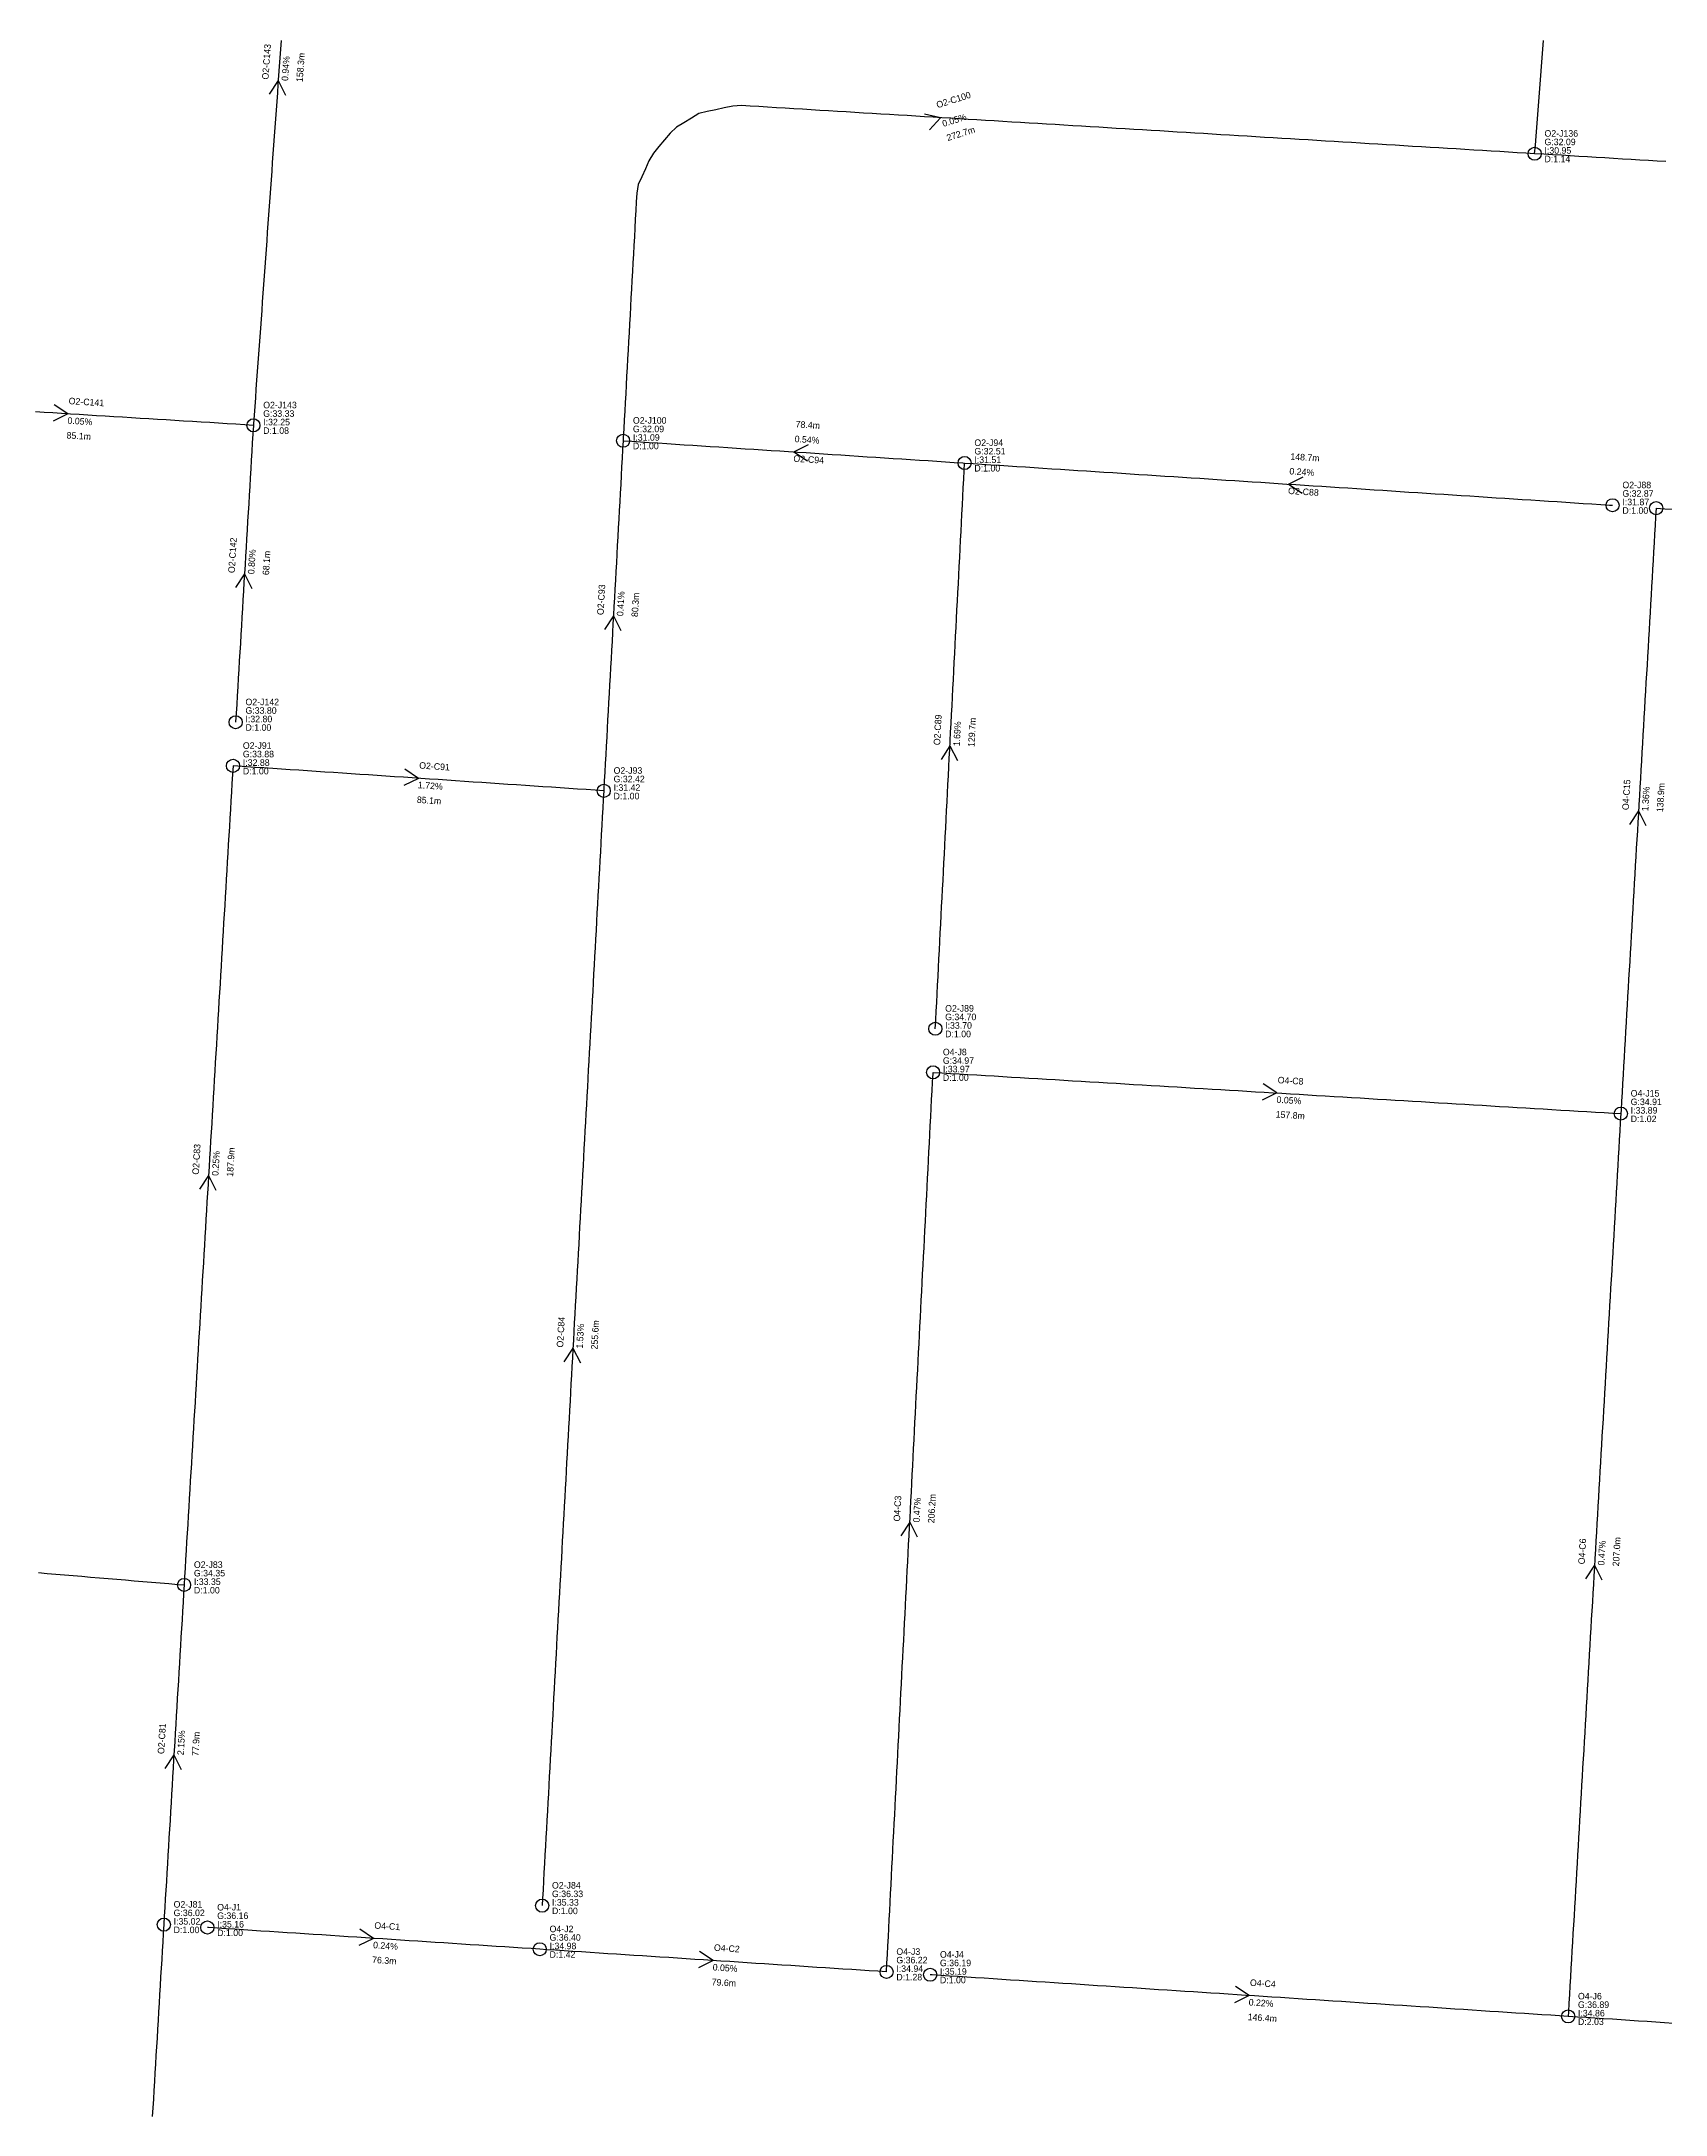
# Model space of a CAD drawing. Header units: metres. Extents: x 607160 to 610559, y 2613470 to 2618337.
# Drawn here: x 608135.9 to 608507.8, y 2615690.4 to 2616165 of the extents above; entities that cross this region are included whole.
import ezdxf

# ---------------------------------------------------------------- set-up
doc = ezdxf.new("R2010")
doc.units = ezdxf.units.M
for name, color, linetype in [('SW-DRAIN-LABELS', 3, 'Continuous'), ('SW-DRAIN-ORPHAN', 8, 'Continuous'), ('SW-DRAIN-SUB-02', 2, 'Continuous'), ('SW-DRAIN-SUB-04', 4, 'Continuous'), ('SW-JUNCTIONS', 7, 'Continuous')]:
    doc.layers.add(name, color=color, linetype=linetype)

msp = doc.modelspace()

# ---------------------------------------------------------------- linework, layer by layer
at = {"layer": 'SW-DRAIN-ORPHAN'}
msp.add_lwpolyline([(608509.63, 2615711.24), (608507.63, 2615711.37), (608505.64, 2615711.5), (608503.64, 2615711.64), (608501.64, 2615711.77), (608499.65, 2615711.9), (608497.65, 2615712.03), (608495.66, 2615712.16), (608493.66, 2615712.29), (608491.67, 2615712.42), (608489.67, 2615712.55), (608487.67, 2615712.68), (608485.53, 2615712.82)], dxfattribs=at)
at = {"layer": 'SW-DRAIN-SUB-02'}
for p, q in [((608190.09, 2616156.06), (608187.99, 2616152.96)), ((608190.09, 2616156.06), (608191.73, 2616152.69)), ((608341.78, 2616147.54), (608338.12, 2616148.36)), ((608341.78, 2616147.54), (608339.24, 2616144.78)), ((608141.92, 2616079.71), (608138.57, 2616078.04)), ((608141.92, 2616079.71), (608138.8, 2616081.79)), ((608308.18, 2616071.03), (608311.55, 2616072.69)), ((608308.18, 2616071.03), (608311.3, 2616068.95)), ((608421.5, 2616063.64), (608424.86, 2616065.3)), ((608421.5, 2616063.64), (608424.62, 2616061.56)), ((608182.37, 2616043.11), (608180.3, 2616039.98)), ((608182.37, 2616043.11), (608184.05, 2616039.76)), ((608266.86, 2616033.51), (608264.81, 2616030.37)), ((608266.86, 2616033.51), (608268.55, 2616030.16)), ((608343.94, 2616003.72), (608341.9, 2616000.57)), ((608343.94, 2616003.72), (608345.65, 2616000.38)), ((608222.19, 2615996.28), (608219.08, 2615998.37)), ((608222.19, 2615996.28), (608218.83, 2615994.63)), ((608174.14, 2615905.37), (608172.07, 2615902.24)), ((608174.14, 2615905.37), (608175.81, 2615902.02)), ((608257.59, 2615865.81), (608255.54, 2615862.67)), ((608257.59, 2615865.81), (608259.29, 2615862.47)), ((608166.21, 2615772.72), (608164.14, 2615769.59)), ((608166.21, 2615772.72), (608167.88, 2615769.37))]:
    msp.add_line(p, q, dxfattribs=at)
for points in [[(608190.75, 2616165.21), (608190.61, 2616163.21), (608190.46, 2616161.22), (608190.32, 2616159.23), (608190.18, 2616157.23), (608190.03, 2616155.24), (608189.89, 2616153.24), (608189.75, 2616151.25), (608189.6, 2616149.25), (608189.46, 2616147.26), (608189.31, 2616145.26), (608189.17, 2616143.27), (608189.03, 2616141.27), (608188.88, 2616139.28), (608188.74, 2616137.28), (608188.6, 2616135.29), (608188.45, 2616133.29), (608188.31, 2616131.3), (608188.16, 2616129.3), (608188.02, 2616127.31), (608187.88, 2616125.31), (608187.73, 2616123.32), (608187.59, 2616121.32), (608187.45, 2616119.33), (608187.3, 2616117.33), (608187.16, 2616115.34), (608187.01, 2616113.34), (608186.87, 2616111.35), (608186.73, 2616109.35), (608186.58, 2616107.36), (608186.44, 2616105.36), (608186.3, 2616103.37), (608186.15, 2616101.38), (608186.01, 2616099.38), (608185.86, 2616097.39), (608185.72, 2616095.39), (608185.58, 2616093.4), (608185.43, 2616091.4), (608185.29, 2616089.41), (608185.14, 2616087.41), (608185, 2616085.42), (608184.86, 2616083.42), (608184.71, 2616081.43), (608184.57, 2616079.43), (608184.43, 2616077.44), (608184.4, 2616077.1)], [(608477.86, 2616139.29), (608478.02, 2616141.28), (608478.17, 2616143.28), (608478.33, 2616145.27), (608478.48, 2616147.26), (608478.63, 2616149.26), (608478.79, 2616151.25), (608478.94, 2616153.25), (608479.1, 2616155.24), (608479.25, 2616157.23), (608479.4, 2616159.23), (608479.56, 2616161.22), (608479.71, 2616163.22), (608479.87, 2616165.21)], [(608477.86, 2616139.29), (608475.87, 2616139.41), (608473.87, 2616139.53), (608471.87, 2616139.65), (608469.88, 2616139.77), (608467.88, 2616139.89), (608465.89, 2616140.01), (608463.89, 2616140.14), (608461.89, 2616140.26), (608459.9, 2616140.38), (608457.9, 2616140.5), (608455.9, 2616140.62), (608453.91, 2616140.74), (608451.91, 2616140.86), (608449.91, 2616140.98), (608447.92, 2616141.1), (608445.92, 2616141.23), (608443.93, 2616141.35), (608441.93, 2616141.47), (608439.93, 2616141.59), (608437.94, 2616141.71), (608435.94, 2616141.83), (608433.94, 2616141.95), (608431.95, 2616142.07), (608429.95, 2616142.19), (608427.95, 2616142.32), (608425.96, 2616142.44), (608423.96, 2616142.56), (608421.97, 2616142.68), (608419.97, 2616142.8), (608417.97, 2616142.92), (608415.98, 2616143.04), (608413.98, 2616143.16), (608411.98, 2616143.28), (608409.99, 2616143.41), (608407.99, 2616143.53), (608406, 2616143.65), (608404, 2616143.77), (608402, 2616143.89), (608400.01, 2616144.01), (608398.01, 2616144.13), (608396.01, 2616144.25), (608394.02, 2616144.37), (608392.02, 2616144.5), (608390.02, 2616144.62), (608388.03, 2616144.74), (608386.03, 2616144.86), (608384.04, 2616144.98), (608382.04, 2616145.1), (608380.04, 2616145.22), (608378.05, 2616145.34), (608376.05, 2616145.46), (608374.05, 2616145.59), (608372.06, 2616145.71), (608370.06, 2616145.83), (608368.06, 2616145.95), (608366.07, 2616146.07), (608364.07, 2616146.19), (608362.08, 2616146.31), (608360.08, 2616146.43), (608358.08, 2616146.55), (608356.09, 2616146.68), (608354.09, 2616146.8), (608352.09, 2616146.92), (608350.1, 2616147.04), (608348.1, 2616147.16), (608346.11, 2616147.28), (608344.11, 2616147.4), (608342.11, 2616147.52), (608340.12, 2616147.64), (608338.12, 2616147.77), (608336.12, 2616147.89), (608334.13, 2616148.01), (608332.13, 2616148.13), (608330.13, 2616148.25), (608328.14, 2616148.37), (608326.14, 2616148.49), (608324.15, 2616148.61), (608322.15, 2616148.73), (608320.15, 2616148.86), (608318.16, 2616148.98), (608316.16, 2616149.1), (608314.16, 2616149.22), (608312.17, 2616149.34), (608310.17, 2616149.46), (608308.18, 2616149.58), (608306.18, 2616149.7), (608304.18, 2616149.82), (608302.19, 2616149.95), (608300.19, 2616150.07), (608298.19, 2616150.19), (608296.2, 2616150.31), (608294.22, 2616150.18), (608292.26, 2616149.76), (608290.31, 2616149.34), (608288.35, 2616148.93), (608286.41, 2616148.47), (608284.71, 2616147.42), (608283, 2616146.38), (608281.29, 2616145.34), (608279.86, 2616143.98), (608278.57, 2616142.45), (608277.29, 2616140.92), (608276.01, 2616139.38), (608275, 2616137.67), (608274.18, 2616135.85), (608273.35, 2616134.03), (608272.52, 2616132.21), (608272.21, 2616130.26), (608272.1, 2616128.26), (608271.99, 2616126.27), (608271.88, 2616124.27), (608271.77, 2616122.27), (608271.66, 2616120.28), (608271.55, 2616118.28), (608271.44, 2616116.28), (608271.33, 2616114.29), (608271.22, 2616112.29), (608271.11, 2616110.29), (608270.99, 2616108.29), (608270.88, 2616106.3), (608270.77, 2616104.3), (608270.66, 2616102.3), (608270.55, 2616100.31), (608270.44, 2616098.31), (608270.33, 2616096.31), (608270.22, 2616094.32), (608270.11, 2616092.32), (608270, 2616090.32), (608269.89, 2616088.33), (608269.78, 2616086.33), (608269.67, 2616084.33), (608269.56, 2616082.33), (608269.45, 2616080.34), (608269.34, 2616078.34), (608269.23, 2616076.34), (608269.12, 2616074.35), (608269.08, 2616073.58)], [(608507.93, 2616137.47), (608505.94, 2616137.59), (608503.94, 2616137.71), (608501.94, 2616137.83), (608499.95, 2616137.95), (608497.95, 2616138.07), (608495.95, 2616138.19), (608493.96, 2616138.31), (608491.96, 2616138.43), (608489.96, 2616138.55), (608487.97, 2616138.68), (608485.97, 2616138.8), (608483.98, 2616138.92), (608481.98, 2616139.04), (608479.98, 2616139.16), (608477.86, 2616139.29)], [(608184.4, 2616077.1), (608182.41, 2616077.22), (608180.41, 2616077.35), (608178.41, 2616077.47), (608176.42, 2616077.59), (608174.42, 2616077.72), (608172.42, 2616077.84), (608170.43, 2616077.96), (608168.43, 2616078.08), (608166.44, 2616078.21), (608164.44, 2616078.33), (608162.44, 2616078.45), (608160.45, 2616078.57), (608158.45, 2616078.7), (608156.45, 2616078.82), (608154.46, 2616078.94), (608152.46, 2616079.07), (608150.47, 2616079.19), (608148.47, 2616079.31), (608146.47, 2616079.43), (608144.48, 2616079.56), (608142.48, 2616079.68), (608140.48, 2616079.8), (608138.49, 2616079.93), (608136.49, 2616080.05), (608134.5, 2616080.17)], [(608184.4, 2616077.1), (608184.28, 2616075.1), (608184.16, 2616073.11), (608184.04, 2616071.11), (608183.92, 2616069.12), (608183.8, 2616067.12), (608183.69, 2616065.12), (608183.57, 2616063.13), (608183.45, 2616061.13), (608183.33, 2616059.13), (608183.21, 2616057.14), (608183.09, 2616055.14), (608182.97, 2616053.14), (608182.85, 2616051.15), (608182.73, 2616049.15), (608182.61, 2616047.15), (608182.49, 2616045.16), (608182.37, 2616043.16), (608182.25, 2616041.17), (608182.13, 2616039.17), (608182.01, 2616037.17), (608181.89, 2616035.18), (608181.77, 2616033.18), (608181.65, 2616031.18), (608181.54, 2616029.19), (608181.42, 2616027.19), (608181.3, 2616025.19), (608181.18, 2616023.2), (608181.06, 2616021.2), (608180.94, 2616019.2), (608180.82, 2616017.21), (608180.7, 2616015.21), (608180.58, 2616013.22), (608180.46, 2616011.22), (608180.34, 2616009.22), (608180.34, 2616009.12)], [(608269.08, 2616073.58), (608268.97, 2616071.58), (608268.86, 2616069.58), (608268.75, 2616067.59), (608268.64, 2616065.59), (608268.53, 2616063.59), (608268.42, 2616061.6), (608268.3, 2616059.6), (608268.19, 2616057.6), (608268.08, 2616055.61), (608267.97, 2616053.61), (608267.86, 2616051.61), (608267.75, 2616049.61), (608267.64, 2616047.62), (608267.53, 2616045.62), (608267.42, 2616043.62), (608267.31, 2616041.63), (608267.2, 2616039.63), (608267.09, 2616037.63), (608266.98, 2616035.64), (608266.87, 2616033.64), (608266.76, 2616031.64), (608266.65, 2616029.65), (608266.54, 2616027.65), (608266.43, 2616025.65), (608266.32, 2616023.65), (608266.21, 2616021.66), (608266.1, 2616019.66), (608265.99, 2616017.66), (608265.87, 2616015.67), (608265.76, 2616013.67), (608265.65, 2616011.67), (608265.54, 2616009.68), (608265.43, 2616007.68), (608265.32, 2616005.68), (608265.21, 2616003.68), (608265.1, 2616001.69), (608264.99, 2615999.69), (608264.88, 2615997.69), (608264.77, 2615995.7), (608264.66, 2615993.7), (608264.65, 2615993.43)], [(608269.08, 2616073.58), (608271.07, 2616073.45), (608273.07, 2616073.32), (608275.07, 2616073.19), (608277.06, 2616073.06), (608279.06, 2616072.93), (608281.05, 2616072.8), (608283.05, 2616072.67), (608285.04, 2616072.54), (608287.04, 2616072.41), (608289.04, 2616072.28), (608291.03, 2616072.15), (608293.03, 2616072.02), (608295.02, 2616071.89), (608297.02, 2616071.76), (608299.01, 2616071.63), (608301.01, 2616071.5), (608303.01, 2616071.37), (608305, 2616071.24), (608307, 2616071.11), (608308.99, 2616070.98), (608310.99, 2616070.85), (608312.98, 2616070.72), (608314.98, 2616070.59), (608316.98, 2616070.46), (608318.97, 2616070.33), (608320.97, 2616070.2), (608322.96, 2616070.07), (608324.96, 2616069.93), (608326.96, 2616069.8), (608328.95, 2616069.67), (608330.95, 2616069.54), (608332.94, 2616069.41), (608334.94, 2616069.28), (608336.93, 2616069.15), (608338.93, 2616069.02), (608340.93, 2616068.89), (608342.92, 2616068.76), (608344.92, 2616068.63), (608346.91, 2616068.5), (608347.29, 2616068.48)], [(608340.59, 2615938.96), (608340.59, 2615938.96), (608340.69, 2615940.96), (608340.8, 2615942.96), (608340.9, 2615944.95), (608341, 2615946.95), (608341.11, 2615948.95), (608341.21, 2615950.95), (608341.31, 2615952.94), (608341.42, 2615954.94), (608341.52, 2615956.94), (608341.62, 2615958.93), (608341.73, 2615960.93), (608341.83, 2615962.93), (608341.93, 2615964.93), (608342.04, 2615966.92), (608342.14, 2615968.92), (608342.24, 2615970.92), (608342.35, 2615972.92), (608342.45, 2615974.91), (608342.55, 2615976.91), (608342.66, 2615978.91), (608342.76, 2615980.91), (608342.86, 2615982.9), (608342.97, 2615984.9), (608343.07, 2615986.9), (608343.17, 2615988.89), (608343.28, 2615990.89), (608343.38, 2615992.89), (608343.48, 2615994.89), (608343.59, 2615996.88), (608343.69, 2615998.88), (608343.79, 2616000.88), (608343.9, 2616002.88), (608344, 2616004.87), (608344.1, 2616006.87), (608344.21, 2616008.87), (608344.31, 2616010.87), (608344.41, 2616012.86), (608344.52, 2616014.86), (608344.62, 2616016.86), (608344.72, 2616018.85), (608344.83, 2616020.85), (608344.93, 2616022.85), (608345.03, 2616024.85), (608345.14, 2616026.84), (608345.24, 2616028.84), (608345.34, 2616030.84), (608345.45, 2616032.84), (608345.55, 2616034.83), (608345.65, 2616036.83), (608345.76, 2616038.83), (608345.86, 2616040.83), (608345.96, 2616042.82), (608346.07, 2616044.82), (608346.17, 2616046.82), (608346.27, 2616048.81), (608346.38, 2616050.81), (608346.48, 2616052.81), (608346.58, 2616054.81), (608346.69, 2616056.8), (608346.79, 2616058.8), (608346.89, 2616060.8), (608347, 2616062.8), (608347.1, 2616064.79), (608347.2, 2616066.79), (608347.29, 2616068.48)], [(608347.29, 2616068.48), (608349.28, 2616068.35), (608351.28, 2616068.22), (608353.28, 2616068.09), (608355.27, 2616067.96), (608357.27, 2616067.83), (608359.26, 2616067.7), (608361.26, 2616067.57), (608363.26, 2616067.44), (608365.25, 2616067.31), (608367.25, 2616067.18), (608369.24, 2616067.05), (608371.24, 2616066.92), (608373.23, 2616066.79), (608375.23, 2616066.66), (608377.23, 2616066.53), (608379.22, 2616066.4), (608381.22, 2616066.27), (608383.21, 2616066.14), (608385.21, 2616066.01), (608387.2, 2616065.88), (608389.2, 2616065.75), (608391.2, 2616065.62), (608393.19, 2616065.49), (608395.19, 2616065.36), (608397.18, 2616065.23), (608399.18, 2616065.1), (608401.17, 2616064.97), (608403.17, 2616064.84), (608405.17, 2616064.71), (608407.16, 2616064.58), (608409.16, 2616064.45), (608411.15, 2616064.32), (608413.15, 2616064.19), (608415.15, 2616064.06), (608417.14, 2616063.93), (608419.14, 2616063.8), (608421.13, 2616063.67), (608423.13, 2616063.54), (608425.12, 2616063.41), (608427.12, 2616063.28), (608429.12, 2616063.15), (608431.11, 2616063.02), (608433.11, 2616062.89), (608435.1, 2616062.76), (608437.1, 2616062.63), (608439.09, 2616062.49), (608441.09, 2616062.36), (608443.09, 2616062.23), (608445.08, 2616062.1), (608447.08, 2616061.97), (608449.07, 2616061.84), (608451.07, 2616061.71), (608453.06, 2616061.58), (608455.06, 2616061.45), (608457.06, 2616061.32), (608459.05, 2616061.19), (608461.05, 2616061.06), (608463.04, 2616060.93), (608465.04, 2616060.8), (608467.03, 2616060.67), (608469.03, 2616060.54), (608471.03, 2616060.41), (608473.02, 2616060.28), (608475.02, 2616060.15), (608477.01, 2616060.02), (608479.01, 2616059.89), (608481.01, 2616059.76), (608483, 2616059.63), (608485, 2616059.5), (608486.99, 2616059.37), (608488.99, 2616059.24), (608490.98, 2616059.11), (608492.98, 2616058.98), (608494.98, 2616058.85), (608495.71, 2616058.8)], [(608179.74, 2615999.14), (608179.62, 2615997.14), (608179.5, 2615995.14), (608179.38, 2615993.15), (608179.26, 2615991.15), (608179.14, 2615989.15), (608179.02, 2615987.16), (608178.9, 2615985.16), (608178.78, 2615983.16), (608178.66, 2615981.17), (608178.55, 2615979.17), (608178.43, 2615977.18), (608178.31, 2615975.18), (608178.19, 2615973.18), (608178.07, 2615971.19), (608177.95, 2615969.19), (608177.83, 2615967.19), (608177.71, 2615965.2), (608177.59, 2615963.2), (608177.47, 2615961.2), (608177.35, 2615959.21), (608177.23, 2615957.21), (608177.11, 2615955.21), (608176.99, 2615953.22), (608176.88, 2615951.22), (608176.76, 2615949.23), (608176.64, 2615947.23), (608176.52, 2615945.23), (608176.4, 2615943.24), (608176.28, 2615941.24), (608176.16, 2615939.24), (608176.04, 2615937.25), (608175.92, 2615935.25), (608175.8, 2615933.25), (608175.68, 2615931.26), (608175.56, 2615929.26), (608175.44, 2615927.26), (608175.32, 2615925.27), (608175.21, 2615923.27), (608175.09, 2615921.27), (608174.97, 2615919.28), (608174.85, 2615917.28), (608174.73, 2615915.29), (608174.61, 2615913.29), (608174.49, 2615911.29), (608174.37, 2615909.3), (608174.25, 2615907.3), (608174.13, 2615905.3), (608174.01, 2615903.31), (608173.89, 2615901.31), (608173.77, 2615899.31), (608173.65, 2615897.32), (608173.53, 2615895.32), (608173.42, 2615893.32), (608173.3, 2615891.33), (608173.18, 2615889.33), (608173.06, 2615887.34), (608172.94, 2615885.34), (608172.82, 2615883.34), (608172.7, 2615881.35), (608172.58, 2615879.35), (608172.46, 2615877.35), (608172.34, 2615875.36), (608172.22, 2615873.36), (608172.1, 2615871.36), (608171.98, 2615869.37), (608171.86, 2615867.37), (608171.75, 2615865.37), (608171.63, 2615863.38), (608171.51, 2615861.38), (608171.39, 2615859.39), (608171.27, 2615857.39), (608171.15, 2615855.39), (608171.03, 2615853.4), (608170.91, 2615851.4), (608170.79, 2615849.4), (608170.67, 2615847.41), (608170.55, 2615845.41), (608170.43, 2615843.41), (608170.31, 2615841.42), (608170.19, 2615839.42), (608170.08, 2615837.42), (608169.96, 2615835.43), (608169.84, 2615833.43), (608169.72, 2615831.44), (608169.6, 2615829.44), (608169.48, 2615827.44), (608169.36, 2615825.45), (608169.24, 2615823.45), (608169.12, 2615821.45), (608169, 2615819.46), (608168.88, 2615817.46), (608168.76, 2615815.46), (608168.64, 2615813.47), (608168.53, 2615811.61)], [(608264.65, 2615993.43), (608262.65, 2615993.57), (608260.65, 2615993.7), (608258.66, 2615993.84), (608256.66, 2615993.97), (608254.67, 2615994.1), (608252.67, 2615994.24), (608250.68, 2615994.37), (608248.68, 2615994.51), (608246.69, 2615994.64), (608244.69, 2615994.77), (608242.69, 2615994.91), (608240.7, 2615995.04), (608238.7, 2615995.18), (608236.71, 2615995.31), (608234.71, 2615995.44), (608232.72, 2615995.58), (608230.72, 2615995.71), (608228.73, 2615995.85), (608226.73, 2615995.98), (608224.74, 2615996.11), (608222.74, 2615996.25), (608220.74, 2615996.38), (608218.75, 2615996.52), (608216.75, 2615996.65), (608214.76, 2615996.78), (608212.76, 2615996.92), (608210.77, 2615997.05), (608208.77, 2615997.19), (608206.78, 2615997.32), (608204.78, 2615997.45), (608202.78, 2615997.59), (608200.79, 2615997.72), (608198.79, 2615997.86), (608196.8, 2615997.99), (608194.8, 2615998.12), (608192.81, 2615998.26), (608190.81, 2615998.39), (608188.82, 2615998.53), (608186.82, 2615998.66), (608184.82, 2615998.79), (608182.83, 2615998.93), (608180.83, 2615999.06), (608179.74, 2615999.14)], [(608264.65, 2615993.43), (608264.53, 2615991.44), (608264.42, 2615989.44), (608264.31, 2615987.44), (608264.2, 2615985.45), (608264.09, 2615983.45), (608263.98, 2615981.45), (608263.87, 2615979.45), (608263.76, 2615977.46), (608263.65, 2615975.46), (608263.54, 2615973.46), (608263.43, 2615971.47), (608263.32, 2615969.47), (608263.21, 2615967.47), (608263.1, 2615965.48), (608262.99, 2615963.48), (608262.88, 2615961.48), (608262.77, 2615959.49), (608262.66, 2615957.49), (608262.55, 2615955.49), (608262.44, 2615953.49), (608262.33, 2615951.5), (608262.22, 2615949.5), (608262.11, 2615947.5), (608262, 2615945.51), (608261.89, 2615943.51), (608261.78, 2615941.51), (608261.67, 2615939.52), (608261.56, 2615937.52), (608261.45, 2615935.52), (608261.33, 2615933.52), (608261.22, 2615931.53), (608261.11, 2615929.53), (608261, 2615927.53), (608260.89, 2615925.54), (608260.78, 2615923.54), (608260.67, 2615921.54), (608260.56, 2615919.55), (608260.45, 2615917.55), (608260.34, 2615915.55), (608260.23, 2615913.56), (608260.12, 2615911.56), (608260.01, 2615909.56), (608259.9, 2615907.56), (608259.79, 2615905.57), (608259.68, 2615903.57), (608259.57, 2615901.57), (608259.46, 2615899.58), (608259.35, 2615897.58), (608259.24, 2615895.58), (608259.13, 2615893.59), (608259.02, 2615891.59), (608258.91, 2615889.59), (608258.8, 2615887.59), (608258.69, 2615885.6), (608258.58, 2615883.6), (608258.47, 2615881.6), (608258.36, 2615879.61), (608258.25, 2615877.61), (608258.13, 2615875.61), (608258.02, 2615873.62), (608257.91, 2615871.62), (608257.8, 2615869.62), (608257.69, 2615867.63), (608257.58, 2615865.63), (608257.47, 2615863.63), (608257.36, 2615861.63), (608257.25, 2615859.64), (608257.14, 2615857.64), (608257.03, 2615855.64), (608256.92, 2615853.65), (608256.81, 2615851.65), (608256.7, 2615849.65), (608256.59, 2615847.66), (608256.48, 2615845.66), (608256.37, 2615843.66), (608256.26, 2615841.66), (608256.15, 2615839.67), (608256.04, 2615837.67), (608255.93, 2615835.67), (608255.82, 2615833.68), (608255.71, 2615831.68), (608255.6, 2615829.68), (608255.49, 2615827.69), (608255.38, 2615825.69), (608255.27, 2615823.69), (608255.16, 2615821.7), (608255.05, 2615819.7), (608254.94, 2615817.7), (608254.82, 2615815.7), (608254.71, 2615813.71), (608254.6, 2615811.71), (608254.49, 2615809.71), (608254.38, 2615807.72), (608254.27, 2615805.72), (608254.16, 2615803.72), (608254.05, 2615801.73), (608253.94, 2615799.73), (608253.83, 2615797.73), (608253.72, 2615795.73), (608253.61, 2615793.74), (608253.5, 2615791.74), (608253.39, 2615789.74), (608253.28, 2615787.75), (608253.17, 2615785.75), (608253.06, 2615783.75), (608252.95, 2615781.76), (608252.84, 2615779.76), (608252.73, 2615777.76), (608252.62, 2615775.77), (608252.51, 2615773.77), (608252.4, 2615771.77), (608252.29, 2615769.77), (608252.18, 2615767.78), (608252.07, 2615765.78), (608251.96, 2615763.78), (608251.85, 2615761.79), (608251.74, 2615759.79), (608251.62, 2615757.79), (608251.51, 2615755.8), (608251.4, 2615753.8), (608251.29, 2615751.8), (608251.18, 2615749.8), (608251.07, 2615747.81), (608250.96, 2615745.81), (608250.85, 2615743.81), (608250.74, 2615741.82), (608250.63, 2615739.82), (608250.54, 2615738.19)], [(608135.17, 2615814.43), (608137.17, 2615814.26), (608139.16, 2615814.09), (608141.15, 2615813.93), (608143.15, 2615813.76), (608145.14, 2615813.59), (608147.13, 2615813.42), (608149.12, 2615813.25), (608151.12, 2615813.08), (608153.11, 2615812.92), (608155.1, 2615812.75), (608157.1, 2615812.58), (608159.09, 2615812.41), (608161.08, 2615812.24), (608163.08, 2615812.07), (608165.07, 2615811.91), (608167.06, 2615811.74), (608168.53, 2615811.61)], [(608168.53, 2615811.61), (608168.41, 2615809.62), (608168.29, 2615807.62), (608168.17, 2615805.62), (608168.06, 2615803.63), (608167.94, 2615801.63), (608167.82, 2615799.63), (608167.7, 2615797.64), (608167.58, 2615795.64), (608167.46, 2615793.64), (608167.34, 2615791.65), (608167.22, 2615789.65), (608167.1, 2615787.66), (608166.98, 2615785.66), (608166.86, 2615783.66), (608166.74, 2615781.67), (608166.62, 2615779.67), (608166.5, 2615777.67), (608166.38, 2615775.68), (608166.26, 2615773.68), (608166.14, 2615771.68), (608166.02, 2615769.69), (608165.9, 2615767.69), (608165.79, 2615765.69), (608165.67, 2615763.7), (608165.55, 2615761.7), (608165.43, 2615759.71), (608165.31, 2615757.71), (608165.19, 2615755.71), (608165.07, 2615753.72), (608164.95, 2615751.72), (608164.83, 2615749.72), (608164.71, 2615747.73), (608164.59, 2615745.73), (608164.47, 2615743.73), (608164.35, 2615741.74), (608164.23, 2615739.74), (608164.11, 2615737.74), (608163.99, 2615735.75), (608163.88, 2615733.84)], [(608163.88, 2615733.84), (608163.76, 2615731.84), (608163.64, 2615729.84), (608163.52, 2615727.85), (608163.4, 2615725.85), (608163.28, 2615723.85), (608163.16, 2615721.86), (608163.04, 2615719.86), (608162.92, 2615717.86), (608162.8, 2615715.87), (608162.69, 2615713.87), (608162.57, 2615711.88), (608162.45, 2615709.88), (608162.33, 2615707.88), (608162.21, 2615705.89), (608162.09, 2615703.89), (608161.97, 2615701.89), (608161.85, 2615699.9), (608161.73, 2615697.9), (608161.61, 2615695.9), (608161.49, 2615693.91), (608161.37, 2615691.91), (608161.25, 2615689.91)]]:
    msp.add_lwpolyline(points, dxfattribs=at)
at = {"layer": 'SW-DRAIN-SUB-04'}
for p, q in [((608501.64, 2615988.84), (608499.58, 2615985.7)), ((608501.64, 2615988.84), (608503.33, 2615985.48)), ((608418.84, 2615924.25), (608415.71, 2615926.31)), ((608418.84, 2615924.25), (608415.48, 2615922.57)), ((608334.75, 2615826), (608332.71, 2615822.85)), ((608334.75, 2615826), (608336.45, 2615822.66)), ((608491.56, 2615816.17), (608489.5, 2615813.04)), ((608491.56, 2615816.17), (608493.24, 2615812.82)), ((608211.92, 2615730.7), (608208.81, 2615732.78)), ((608211.92, 2615730.7), (608208.56, 2615729.04)), ((608289.7, 2615725.61), (608286.59, 2615727.7)), ((608289.7, 2615725.61), (608286.34, 2615723.95)), ((608412.46, 2615717.59), (608409.1, 2615715.93)), ((608412.46, 2615717.59), (608409.34, 2615719.68))]:
    msp.add_line(p, q, dxfattribs=at)
for points in [[(608505.69, 2616058.15), (608505.57, 2616056.16), (608505.46, 2616054.16), (608505.34, 2616052.16), (608505.22, 2616050.17), (608505.11, 2616048.17), (608504.99, 2616046.17), (608504.88, 2616044.18), (608504.76, 2616042.18), (608504.64, 2616040.18), (608504.53, 2616038.19), (608504.41, 2616036.19), (608504.29, 2616034.19), (608504.18, 2616032.2), (608504.06, 2616030.2), (608503.94, 2616028.2), (608503.83, 2616026.21), (608503.71, 2616024.21), (608503.59, 2616022.22), (608503.48, 2616020.22), (608503.36, 2616018.22), (608503.24, 2616016.23), (608503.13, 2616014.23), (608503.01, 2616012.23), (608502.89, 2616010.24), (608502.78, 2616008.24), (608502.66, 2616006.24), (608502.54, 2616004.25), (608502.43, 2616002.25), (608502.31, 2616000.25), (608502.19, 2615998.26), (608502.08, 2615996.26), (608501.96, 2615994.26), (608501.84, 2615992.27), (608501.73, 2615990.27), (608501.61, 2615988.27), (608501.49, 2615986.28), (608501.38, 2615984.28), (608501.26, 2615982.28), (608501.14, 2615980.29), (608501.03, 2615978.29), (608500.91, 2615976.29), (608500.79, 2615974.3), (608500.68, 2615972.3), (608500.56, 2615970.3), (608500.44, 2615968.31), (608500.33, 2615966.31), (608500.21, 2615964.31), (608500.09, 2615962.32), (608499.98, 2615960.32), (608499.86, 2615958.32), (608499.74, 2615956.33), (608499.63, 2615954.33), (608499.51, 2615952.33), (608499.39, 2615950.34), (608499.28, 2615948.34), (608499.16, 2615946.34), (608499.05, 2615944.35), (608498.93, 2615942.35), (608498.81, 2615940.35), (608498.7, 2615938.36), (608498.58, 2615936.36), (608498.46, 2615934.36), (608498.35, 2615932.37), (608498.23, 2615930.37), (608498.11, 2615928.37), (608498, 2615926.38), (608497.88, 2615924.38), (608497.76, 2615922.39), (608497.65, 2615920.39), (608497.6, 2615919.52)], [(608505.69, 2616058.15), (608507.69, 2616058.02), (608509.68, 2616057.89)], [(608329.42, 2615723.02), (608329.52, 2615725.02), (608329.62, 2615727.01), (608329.73, 2615729.01), (608329.83, 2615731.01), (608329.93, 2615733.01), (608330.04, 2615735), (608330.14, 2615737), (608330.24, 2615739), (608330.35, 2615740.99), (608330.45, 2615742.99), (608330.55, 2615744.99), (608330.66, 2615746.99), (608330.76, 2615748.98), (608330.86, 2615750.98), (608330.97, 2615752.98), (608331.07, 2615754.98), (608331.17, 2615756.97), (608331.28, 2615758.97), (608331.38, 2615760.97), (608331.48, 2615762.97), (608331.59, 2615764.96), (608331.69, 2615766.96), (608331.79, 2615768.96), (608331.9, 2615770.95), (608332, 2615772.95), (608332.1, 2615774.95), (608332.21, 2615776.95), (608332.31, 2615778.94), (608332.41, 2615780.94), (608332.52, 2615782.94), (608332.62, 2615784.94), (608332.72, 2615786.93), (608332.83, 2615788.93), (608332.93, 2615790.93), (608333.03, 2615792.93), (608333.14, 2615794.92), (608333.24, 2615796.92), (608333.35, 2615798.92), (608333.45, 2615800.91), (608333.55, 2615802.91), (608333.66, 2615804.91), (608333.76, 2615806.91), (608333.86, 2615808.9), (608333.97, 2615810.9), (608334.07, 2615812.9), (608334.17, 2615814.9), (608334.28, 2615816.89), (608334.38, 2615818.89), (608334.48, 2615820.89), (608334.59, 2615822.89), (608334.69, 2615824.88), (608334.79, 2615826.88), (608334.9, 2615828.88), (608335, 2615830.87), (608335.1, 2615832.87), (608335.21, 2615834.87), (608335.31, 2615836.87), (608335.41, 2615838.86), (608335.52, 2615840.86), (608335.62, 2615842.86), (608335.72, 2615844.86), (608335.83, 2615846.85), (608335.93, 2615848.85), (608336.03, 2615850.85), (608336.14, 2615852.85), (608336.24, 2615854.84), (608336.34, 2615856.84), (608336.45, 2615858.84), (608336.55, 2615860.83), (608336.65, 2615862.83), (608336.76, 2615864.83), (608336.86, 2615866.83), (608336.96, 2615868.82), (608337.07, 2615870.82), (608337.17, 2615872.82), (608337.27, 2615874.82), (608337.38, 2615876.81), (608337.48, 2615878.81), (608337.58, 2615880.81), (608337.69, 2615882.81), (608337.79, 2615884.8), (608337.89, 2615886.8), (608338, 2615888.8), (608338.1, 2615890.79), (608338.2, 2615892.79), (608338.31, 2615894.79), (608338.41, 2615896.79), (608338.51, 2615898.78), (608338.62, 2615900.78), (608338.72, 2615902.78), (608338.82, 2615904.78), (608338.93, 2615906.77), (608339.03, 2615908.77), (608339.13, 2615910.77), (608339.24, 2615912.77), (608339.34, 2615914.76), (608339.44, 2615916.76), (608339.55, 2615918.76), (608339.65, 2615920.75), (608339.75, 2615922.75), (608339.86, 2615924.75), (608339.96, 2615926.75), (608340.06, 2615928.74), (608340.07, 2615928.97)], [(608340.07, 2615928.97), (608342.07, 2615928.85), (608344.07, 2615928.73), (608346.06, 2615928.62), (608348.06, 2615928.5), (608350.06, 2615928.38), (608352.05, 2615928.26), (608354.05, 2615928.14), (608356.05, 2615928.02), (608358.04, 2615927.9), (608360.04, 2615927.78), (608362.04, 2615927.66), (608364.03, 2615927.54), (608366.03, 2615927.42), (608368.02, 2615927.3), (608370.02, 2615927.18), (608372.02, 2615927.06), (608374.01, 2615926.94), (608376.01, 2615926.82), (608378.01, 2615926.7), (608380, 2615926.58), (608382, 2615926.46), (608384, 2615926.34), (608385.99, 2615926.22), (608387.99, 2615926.1), (608389.99, 2615925.98), (608391.98, 2615925.86), (608393.98, 2615925.74), (608395.97, 2615925.62), (608397.97, 2615925.5), (608399.97, 2615925.38), (608401.96, 2615925.26), (608403.96, 2615925.14), (608405.96, 2615925.02), (608407.95, 2615924.9), (608409.95, 2615924.78), (608411.95, 2615924.66), (608413.94, 2615924.54), (608415.94, 2615924.42), (608417.93, 2615924.3), (608419.93, 2615924.18), (608421.93, 2615924.06), (608423.92, 2615923.94), (608425.92, 2615923.82), (608427.92, 2615923.7), (608429.91, 2615923.58), (608431.91, 2615923.46), (608433.91, 2615923.34), (608435.9, 2615923.22), (608437.9, 2615923.1), (608439.9, 2615922.98), (608441.89, 2615922.86), (608443.89, 2615922.74), (608445.88, 2615922.62), (608447.88, 2615922.5), (608449.88, 2615922.38), (608451.87, 2615922.26), (608453.87, 2615922.14), (608455.87, 2615922.02), (608457.86, 2615921.9), (608459.86, 2615921.78), (608461.86, 2615921.66), (608463.85, 2615921.54), (608465.85, 2615921.42), (608467.84, 2615921.3), (608469.84, 2615921.18), (608471.84, 2615921.06), (608473.83, 2615920.94), (608475.83, 2615920.82), (608477.83, 2615920.7), (608479.82, 2615920.58), (608481.82, 2615920.46), (608483.82, 2615920.34), (608485.81, 2615920.22), (608487.81, 2615920.1), (608489.81, 2615919.99), (608491.8, 2615919.87), (608493.8, 2615919.75), (608495.79, 2615919.63), (608497.6, 2615919.52)], [(608497.6, 2615919.52), (608497.48, 2615917.52), (608497.36, 2615915.52), (608497.25, 2615913.53), (608497.13, 2615911.53), (608497.01, 2615909.53), (608496.9, 2615907.54), (608496.78, 2615905.54), (608496.66, 2615903.54), (608496.55, 2615901.55), (608496.43, 2615899.55), (608496.31, 2615897.55), (608496.2, 2615895.56), (608496.08, 2615893.56), (608495.96, 2615891.56), (608495.85, 2615889.57), (608495.73, 2615887.57), (608495.61, 2615885.58), (608495.5, 2615883.58), (608495.38, 2615881.58), (608495.26, 2615879.59), (608495.15, 2615877.59), (608495.03, 2615875.59), (608494.91, 2615873.6), (608494.8, 2615871.6), (608494.68, 2615869.6), (608494.56, 2615867.61), (608494.45, 2615865.61), (608494.33, 2615863.61), (608494.21, 2615861.62), (608494.1, 2615859.62), (608493.98, 2615857.62), (608493.86, 2615855.63), (608493.75, 2615853.63), (608493.63, 2615851.63), (608493.52, 2615849.64), (608493.4, 2615847.64), (608493.28, 2615845.64), (608493.17, 2615843.65), (608493.05, 2615841.65), (608492.93, 2615839.65), (608492.82, 2615837.66), (608492.7, 2615835.66), (608492.58, 2615833.66), (608492.47, 2615831.67), (608492.35, 2615829.67), (608492.23, 2615827.67), (608492.12, 2615825.68), (608492, 2615823.68), (608491.88, 2615821.68), (608491.77, 2615819.69), (608491.65, 2615817.69), (608491.53, 2615815.69), (608491.42, 2615813.7), (608491.3, 2615811.7), (608491.18, 2615809.7), (608491.07, 2615807.71), (608490.95, 2615805.71), (608490.83, 2615803.71), (608490.72, 2615801.72), (608490.6, 2615799.72), (608490.48, 2615797.72), (608490.37, 2615795.73), (608490.25, 2615793.73), (608490.13, 2615791.73), (608490.02, 2615789.74), (608489.9, 2615787.74), (608489.79, 2615785.75), (608489.67, 2615783.75), (608489.55, 2615781.75), (608489.44, 2615779.76), (608489.32, 2615777.76), (608489.2, 2615775.76), (608489.09, 2615773.77), (608488.97, 2615771.77), (608488.85, 2615769.77), (608488.74, 2615767.78), (608488.62, 2615765.78), (608488.5, 2615763.78), (608488.39, 2615761.79), (608488.27, 2615759.79), (608488.15, 2615757.79), (608488.04, 2615755.8), (608487.92, 2615753.8), (608487.8, 2615751.8), (608487.69, 2615749.81), (608487.57, 2615747.81), (608487.45, 2615745.81), (608487.34, 2615743.82), (608487.22, 2615741.82), (608487.1, 2615739.82), (608486.99, 2615737.83), (608486.87, 2615735.83), (608486.75, 2615733.83), (608486.64, 2615731.84), (608486.52, 2615729.84), (608486.4, 2615727.84), (608486.29, 2615725.85), (608486.17, 2615723.85), (608486.05, 2615721.85), (608485.94, 2615719.86), (608485.82, 2615717.86), (608485.71, 2615715.86), (608485.59, 2615713.87), (608485.53, 2615712.82)], [(608249.99, 2615728.21), (608247.99, 2615728.34), (608246, 2615728.47), (608244, 2615728.6), (608242.01, 2615728.73), (608240.01, 2615728.86), (608238.02, 2615728.99), (608236.02, 2615729.12), (608234.02, 2615729.25), (608232.03, 2615729.38), (608230.03, 2615729.51), (608228.04, 2615729.64), (608226.04, 2615729.77), (608224.05, 2615729.9), (608222.05, 2615730.03), (608220.05, 2615730.16), (608218.06, 2615730.3), (608216.06, 2615730.43), (608214.07, 2615730.56), (608212.07, 2615730.69), (608210.08, 2615730.82), (608208.08, 2615730.95), (608206.08, 2615731.08), (608204.09, 2615731.21), (608202.09, 2615731.34), (608200.1, 2615731.47), (608198.1, 2615731.6), (608196.11, 2615731.73), (608194.11, 2615731.86), (608192.11, 2615731.99), (608190.12, 2615732.12), (608188.12, 2615732.25), (608186.13, 2615732.38), (608184.13, 2615732.51), (608182.13, 2615732.64), (608180.14, 2615732.77), (608178.14, 2615732.9), (608176.15, 2615733.03), (608174.15, 2615733.16), (608173.86, 2615733.18)], [(608329.42, 2615723.02), (608327.42, 2615723.15), (608325.43, 2615723.28), (608323.43, 2615723.41), (608321.43, 2615723.54), (608319.44, 2615723.67), (608317.44, 2615723.8), (608315.45, 2615723.93), (608313.45, 2615724.06), (608311.46, 2615724.19), (608309.46, 2615724.32), (608307.46, 2615724.45), (608305.47, 2615724.58), (608303.47, 2615724.71), (608301.48, 2615724.84), (608299.48, 2615724.97), (608297.49, 2615725.11), (608295.49, 2615725.24), (608293.49, 2615725.37), (608291.5, 2615725.5), (608289.5, 2615725.63), (608287.51, 2615725.76), (608285.51, 2615725.89), (608283.52, 2615726.02), (608281.52, 2615726.15), (608279.52, 2615726.28), (608277.53, 2615726.41), (608275.53, 2615726.54), (608273.54, 2615726.67), (608271.54, 2615726.8), (608269.55, 2615726.93), (608267.55, 2615727.06), (608265.55, 2615727.19), (608263.56, 2615727.32), (608261.56, 2615727.45), (608259.57, 2615727.58), (608257.57, 2615727.71), (608255.58, 2615727.84), (608253.58, 2615727.97), (608251.58, 2615728.1), (608249.99, 2615728.21)], [(608485.53, 2615712.82), (608483.53, 2615712.95), (608481.54, 2615713.08), (608479.54, 2615713.21), (608477.54, 2615713.34), (608475.55, 2615713.47), (608473.55, 2615713.6), (608471.56, 2615713.73), (608469.56, 2615713.86), (608467.57, 2615713.99), (608465.57, 2615714.12), (608463.57, 2615714.25), (608461.58, 2615714.38), (608459.58, 2615714.52), (608457.59, 2615714.65), (608455.59, 2615714.78), (608453.6, 2615714.91), (608451.6, 2615715.04), (608449.6, 2615715.17), (608447.61, 2615715.3), (608445.61, 2615715.43), (608443.62, 2615715.56), (608441.62, 2615715.69), (608439.63, 2615715.82), (608437.63, 2615715.95), (608435.63, 2615716.08), (608433.64, 2615716.21), (608431.64, 2615716.34), (608429.65, 2615716.47), (608427.65, 2615716.6), (608425.66, 2615716.73), (608423.66, 2615716.86), (608421.66, 2615716.99), (608419.67, 2615717.12), (608417.67, 2615717.25), (608415.68, 2615717.38), (608413.68, 2615717.51), (608411.68, 2615717.64), (608409.69, 2615717.77), (608407.69, 2615717.91), (608405.7, 2615718.04), (608403.7, 2615718.17), (608401.71, 2615718.3), (608399.71, 2615718.43), (608397.71, 2615718.56), (608395.72, 2615718.69), (608393.72, 2615718.82), (608391.73, 2615718.95), (608389.73, 2615719.08), (608387.74, 2615719.21), (608385.74, 2615719.34), (608383.74, 2615719.47), (608381.75, 2615719.6), (608379.75, 2615719.73), (608377.76, 2615719.86), (608375.76, 2615719.99), (608373.77, 2615720.12), (608371.77, 2615720.25), (608369.77, 2615720.38), (608367.78, 2615720.51), (608365.78, 2615720.64), (608363.79, 2615720.77), (608361.79, 2615720.9), (608359.8, 2615721.03), (608357.8, 2615721.16), (608355.8, 2615721.3), (608353.81, 2615721.43), (608351.81, 2615721.56), (608349.82, 2615721.69), (608347.82, 2615721.82), (608345.83, 2615721.95), (608343.83, 2615722.08), (608341.83, 2615722.21), (608339.84, 2615722.34), (608339.4, 2615722.37)]]:
    msp.add_lwpolyline(points, dxfattribs=at)
at = {"layer": 'SW-JUNCTIONS'}
for centre in [(608477.86, 2616139.29), (608184.4, 2616077.1), (608269.08, 2616073.58), (608347.29, 2616068.48), (608495.71, 2616058.8), (608505.69, 2616058.15), (608180.34, 2616009.12), (608179.74, 2615999.14), (608264.65, 2615993.43), (608340.59, 2615938.96), (608340.07, 2615928.97), (608497.6, 2615919.52), (608168.53, 2615811.61), (608250.54, 2615738.19), (608163.88, 2615733.84), (608173.86, 2615733.18), (608249.99, 2615728.21), (608329.42, 2615723.02), (608339.4, 2615722.37), (608485.53, 2615712.82)]:
    msp.add_circle(centre, 1.5, dxfattribs=at)

# ---------------------------------------------------------------- texts
at = {"layer": 'SW-DRAIN-LABELS', "color": 3}
for s, rotation, p in [('O2-C143', 85.8774, (608187.85, 2616156.23)), ('O2-C100', 17.47, (608341.1, 2616149.69)), ('O2-C141', -3.5206, (608142.06, 2616081.96)), ('O2-C94', -3.7299, (608308.04, 2616068.78)), ('O2-C88', -3.7295, (608421.35, 2616061.4)), ('O2-C142', 86.5768, (608180.12, 2616043.24)), ('O2-C93', 86.8342, (608264.61, 2616033.63)), ('O2-C89', 87.0397, (608341.69, 2616003.84)), ('O2-C91', -3.8425, (608222.34, 2615998.53)), ('O4-C15', 86.6578, (608499.4, 2615988.97)), ('O4-C8', -3.4359, (608418.97, 2615926.49)), ('O2-C83', 86.5807, (608171.89, 2615905.51)), ('O2-C84', 86.8373, (608255.35, 2615865.94)), ('O4-C3', 87.0378, (608332.5, 2615826.11)), ('O4-C6', 86.6587, (608489.32, 2615816.3)), ('O2-C81', 86.5748, (608163.96, 2615772.86)), ('O4-C1', -3.739, (608212.07, 2615732.94)), ('O4-C2', -3.7382, (608289.85, 2615727.86)), ('O4-C4', -3.7379, (608412.61, 2615719.84))]:
    msp.add_text(s, height=1.5, rotation=rotation, dxfattribs=at).set_placement(p)
at = {"layer": 'SW-DRAIN-LABELS', "color": 2}
for s, rotation, p in [('0.94%', 85.8774, (608192.34, 2616155.9)), ('158.3m', 85.8774, (608195.7, 2616155.66)), ('0.05%', 17.47, (608342.45, 2616145.4)), ('272.7m', 17.47, (608343.46, 2616142.18)), ('0.05%', -3.5206, (608141.79, 2616077.47)), ('78.4m', -3.7299, (608308.55, 2616076.64)), ('85.1m', -3.5206, (608141.58, 2616074.1)), ('0.54%', -3.7299, (608308.33, 2616073.27)), ('148.7m', -3.7295, (608421.87, 2616069.25)), ('0.24%', -3.7295, (608421.65, 2616065.89)), ('0.80%', 86.5768, (608184.61, 2616042.98)), ('68.1m', 86.5768, (608187.98, 2616042.77)), ('0.41%', 86.8342, (608269.11, 2616033.38)), ('80.3m', 86.8342, (608272.48, 2616033.19)), ('1.69%', 87.0397, (608346.19, 2616003.6)), ('129.7m', 87.0397, (608349.56, 2616003.43)), ('85.1m', -3.8425, (608221.81, 2615990.67)), ('1.72%', -3.8425, (608222.04, 2615994.04)), ('1.36%', 86.6578, (608503.89, 2615988.7)), ('138.9m', 86.6578, (608507.26, 2615988.51)), ('0.05%', -3.4359, (608418.7, 2615922)), ('157.8m', -3.4359, (608418.5, 2615918.63)), ('187.9m', 86.5807, (608179.75, 2615905.04)), ('0.25%', 86.5807, (608176.38, 2615905.24)), ('1.53%', 86.8373, (608259.84, 2615865.69)), ('255.6m', 86.8373, (608263.21, 2615865.5)), ('0.47%', 87.0378, (608336.99, 2615825.88)), ('206.2m', 87.0378, (608340.36, 2615825.71)), ('0.47%', 86.6587, (608493.81, 2615816.04)), ('207.0m', 86.6587, (608497.18, 2615815.84)), ('2.15%', 86.5748, (608168.45, 2615772.59)), ('77.9m', 86.5748, (608171.82, 2615772.39)), ('76.3m', -3.739, (608211.56, 2615725.08)), ('0.24%', -3.739, (608211.78, 2615728.45)), ('0.05%', -3.7382, (608289.56, 2615723.37)), ('79.6m', -3.7382, (608289.34, 2615720)), ('0.22%', -3.7379, (608412.32, 2615715.35)), ('146.4m', -3.7379, (608412.1, 2615711.98))]:
    msp.add_text(s, height=1.5, rotation=rotation, dxfattribs=at).set_placement(p)
at = {"layer": 'SW-DRAIN-LABELS', "color": 7}
for s, p in [('O2-J136', (608480.11, 2616143.19)), ('G:32.09', (608480.11, 2616141.24)), ('O2-J143', (608186.65, 2616081)), ('G:33.33', (608186.65, 2616079.05)), ('O2-J100', (608271.33, 2616077.48)), ('G:32.09', (608271.33, 2616075.53)), ('O2-J94', (608349.54, 2616072.38)), ('G:32.51', (608349.54, 2616070.43)), ('O2-J88', (608497.96, 2616062.7)), ('G:32.87', (608497.96, 2616060.75)), ('O2-J142', (608182.59, 2616013.02)), ('G:33.80', (608182.59, 2616011.07)), ('O2-J91', (608181.99, 2616003.04)), ('G:33.88', (608181.99, 2616001.09)), ('O2-J93', (608266.9, 2615997.33)), ('G:32.42', (608266.9, 2615995.38)), ('O2-J89', (608342.84, 2615942.86)), ('G:34.70', (608342.84, 2615940.91)), ('O4-J8', (608342.32, 2615932.87)), ('G:34.97', (608342.32, 2615930.92)), ('O4-J15', (608499.85, 2615923.42)), ('G:34.91', (608499.85, 2615921.47)), ('O2-J83', (608170.78, 2615815.51)), ('G:34.35', (608170.78, 2615813.56)), ('O2-J84', (608252.79, 2615742.09)), ('G:36.33', (608252.79, 2615740.14)), ('O2-J81', (608166.13, 2615737.74)), ('G:36.02', (608166.13, 2615735.79)), ('O4-J1', (608176.11, 2615737.08)), ('G:36.16', (608176.11, 2615735.13)), ('O4-J2', (608252.24, 2615732.11)), ('G:36.40', (608252.24, 2615730.16)), ('O4-J3', (608331.67, 2615726.92)), ('G:36.22', (608331.67, 2615724.97)), ('O4-J4', (608341.65, 2615726.27)), ('G:36.19', (608341.65, 2615724.32)), ('O4-J6', (608487.78, 2615716.72)), ('G:36.89', (608487.78, 2615714.77))]:
    msp.add_text(s, height=1.5, dxfattribs=at).set_placement(p)
at = {"layer": 'SW-DRAIN-LABELS', "color": 4}
for s, p in [('I:30.95', (608480.11, 2616139.29)), ('I:32.25', (608186.65, 2616077.1)), ('I:31.09', (608271.33, 2616073.58)), ('I:31.51', (608349.54, 2616068.48)), ('I:31.87', (608497.96, 2616058.8)), ('I:32.80', (608182.59, 2616009.12)), ('I:32.88', (608181.99, 2615999.14)), ('I:31.42', (608266.9, 2615993.43)), ('I:33.70', (608342.84, 2615938.96)), ('I:33.97', (608342.32, 2615928.97)), ('I:33.89', (608499.85, 2615919.52)), ('I:33.35', (608170.78, 2615811.61)), ('I:35.33', (608252.79, 2615738.19)), ('I:35.02', (608166.13, 2615733.84)), ('I:35.16', (608176.11, 2615733.18)), ('I:34.98', (608252.24, 2615728.21)), ('I:34.94', (608331.67, 2615723.02)), ('I:35.19', (608341.65, 2615722.37)), ('I:34.86', (608487.78, 2615712.82))]:
    msp.add_text(s, height=1.5, dxfattribs=at).set_placement(p)
at = {"layer": 'SW-DRAIN-LABELS', "color": 6}
for s, p in [('D:1.14', (608480.11, 2616137.34)), ('D:1.08', (608186.65, 2616075.15)), ('D:1.00', (608271.33, 2616071.63)), ('D:1.00', (608349.54, 2616066.53)), ('D:1.00', (608497.96, 2616056.85)), ('D:1.00', (608182.59, 2616007.17)), ('D:1.00', (608181.99, 2615997.19)), ('D:1.00', (608266.9, 2615991.48)), ('D:1.00', (608342.84, 2615937.01)), ('D:1.00', (608342.32, 2615927.02)), ('D:1.02', (608499.85, 2615917.57)), ('D:1.00', (608170.78, 2615809.66)), ('D:1.00', (608252.79, 2615736.24)), ('D:1.00', (608166.13, 2615731.89)), ('D:1.00', (608176.11, 2615731.23)), ('D:1.42', (608252.24, 2615726.26)), ('D:1.28', (608331.67, 2615721.07)), ('D:1.00', (608341.65, 2615720.42)), ('D:2.03', (608487.78, 2615710.87))]:
    msp.add_text(s, height=1.5, dxfattribs=at).set_placement(p)

doc.saveas('drawing.dxf')
